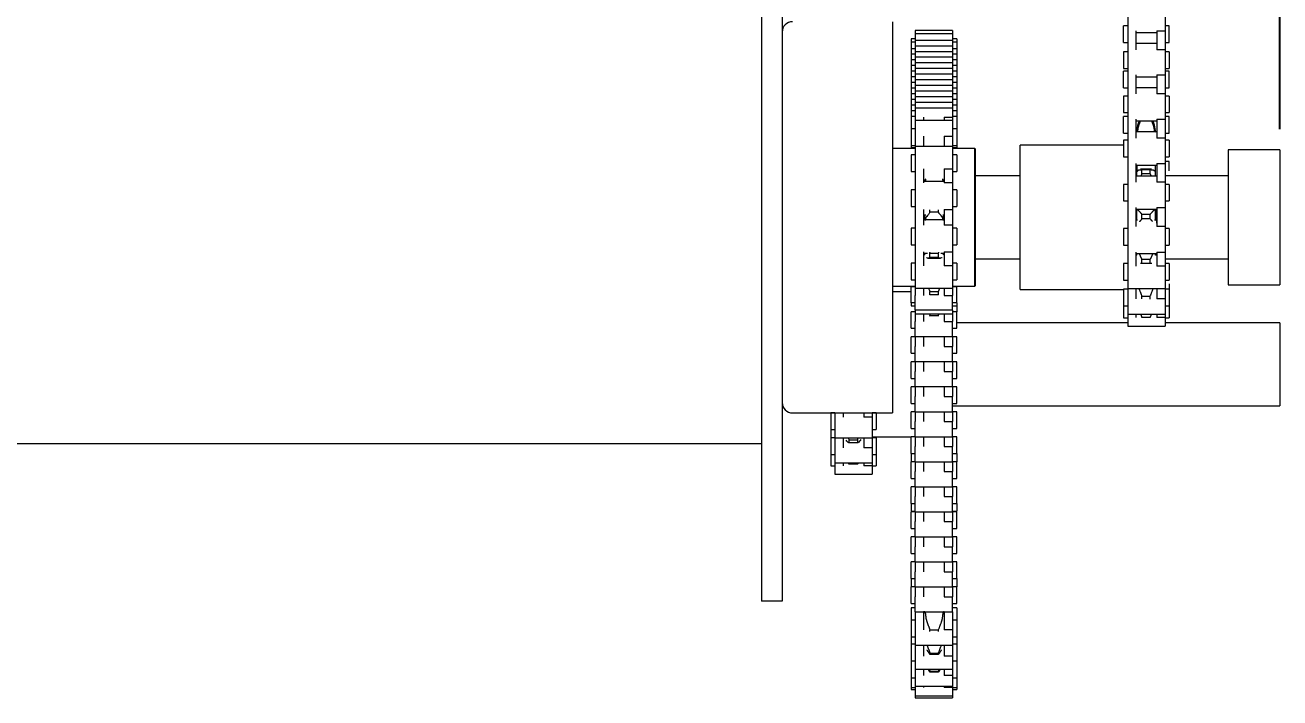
# Model space of a CAD drawing. Header units: inches. Extents: x 2.4 to 21.3, y 6.8 to 21.
# Drawn here: x 6.167 to 9.948, y 11.967 to 13.993 of the extents above; entities that cross this region are included whole.
import ezdxf

# ---------------------------------------------------------------- set-up
doc = ezdxf.new("R2010")
doc.units = ezdxf.units.IN
doc.header["$MEASUREMENT"] = 0
doc.header["$PDSIZE"] = -1
doc.layers.add('DIM', color=1, linetype='Continuous')
doc.styles.add('SLDTEXTSTYLE0', font='ARIAL.TTF', dxfattribs={"width": 0.7})
doc.dimstyles.new('SLDDIMSTYLE0', dxfattribs={"dimtxt": 0.15, "dimasz": 0.15, "dimexe": 0, "dimexo": 0.0625, "dimgap": 0.0375, "dimtad": 0, "dimtih": 1, "dimtoh": 1, "dimdec": 3, "dimlfac": 4, "dimrnd": 1e-09, "dimzin": 12, "dimdsep": 46, "dimtxsty": 'SLDTEXTSTYLE0', "dimsah": 1, "dimcen": 0.09, "dimadec": 0, "dimazin": 0, "dimtfac": 1, "dimtdec": 3, "dimtofl": 0, "dimtmove": 0, "dimatfit": 3, "dimfxl": 0, "dimtolj": 1, "dimtzin": 12, "dimarcsym": 0})

# ---------------------------------------------------------------- blocks, each defined once
blk = doc.blocks.new('*D20')
at = {"color": 0, "linetype": 'ByBlock', "lineweight": -2}
for p, q in [((8.4482, 16.8207), (8.4482, 20.6855)), ((8.5982, 20.6855), (8.7498, 20.6855)), ((9.7982, 20.6855), (9.6466, 20.6855)), ((9.9482, 13.6801), (9.9482, 20.6855))]:
    blk.add_line(p, q, dxfattribs=at)
at = {"color": 0, "linetype": 'ByBlock'}
for points in [[(8.4482, 20.6855), (8.5982, 20.7105), (8.5982, 20.6605)], [(9.9482, 20.6855), (9.7982, 20.7105), (9.7982, 20.6605)]]:
    blk.add_solid(points, dxfattribs=at)
at = {"layer": 'DEFPOINTS', "color": 0, "linetype": 'ByBlock'}
for p in [(8.4482, 16.7582), (9.9482, 13.6176)]:
    blk.add_point(p, dxfattribs=at)
at = {"color": 0, "linetype": 'ByBlock', "insert": (9.1982, 20.6855), "char_height": 0.15, "attachment_point": 5, "style": 'SLDTEXTSTYLE0'}
blk.add_mtext('6\\PSIDE ROOM', dxfattribs=at)

msp = doc.modelspace()

# ---------------------------------------------------------------- linework, layer by layer
at = {"color": 7, "linetype": 'Continuous', "lineweight": 15}
for p, q in [((8.38571, 16.75822), (8.38571, 12.25822)), ((8.44821, 15.44572), (8.44821, 12.25822)), ((9.48946, 14.05198), (9.48946, 13.97626)), ((9.60196, 14.05252), (9.60196, 13.97626)), ((8.78071, 14.0036), (8.78071, 13.98337)), ((9.47696, 13.96283), (9.47696, 13.99075)), ((9.61446, 13.96283), (9.61446, 13.99075)), ((8.78071, 13.98337), (8.78071, 12.82535)), ((8.84946, 13.97752), (8.84946, 13.97453)), ((8.84946, 13.97453), (8.84946, 13.96725)), ((8.84946, 13.96725), (8.84946, 13.96107)), ((8.84946, 13.96107), (8.84946, 13.94742)), ((8.96196, 13.97752), (8.96196, 13.96725)), ((8.96196, 13.96725), (8.96196, 13.94742)), ((9.47696, 13.94075), (9.47696, 13.96283)), ((9.48946, 13.97626), (9.48946, 13.91941)), ((9.51446, 13.97626), (9.51446, 13.91941)), ((9.57696, 13.97626), (9.60196, 13.97626)), ((9.57696, 13.97626), (9.57696, 13.91941)), ((9.60196, 13.97626), (9.60196, 13.91941)), ((9.61446, 13.94075), (9.61446, 13.96283)), ((8.83696, 13.95252), (8.83696, 13.94225)), ((8.83696, 13.94225), (8.83696, 13.93916)), ((8.83696, 13.93916), (8.83696, 13.92242)), ((8.83696, 13.92242), (8.83696, 13.9054)), ((8.84946, 13.94742), (8.84946, 13.9304)), ((8.84946, 13.9304), (8.84946, 13.91337)), ((8.96196, 13.94742), (8.96196, 13.9304)), ((8.96196, 13.9304), (8.96196, 13.91337)), ((8.97446, 13.95252), (8.97446, 13.94225)), ((8.97446, 13.94225), (8.97446, 13.93916)), ((8.97446, 13.93916), (8.97446, 13.92242)), ((8.97446, 13.92242), (8.97446, 13.9054)), ((9.48946, 13.91941), (9.48946, 13.84314)), ((9.60196, 13.91941), (9.57696, 13.91941)), ((9.60196, 13.91941), (9.60196, 13.84314)), ((8.83696, 13.9054), (8.83696, 13.88837)), ((8.83696, 13.88837), (8.83696, 13.87135)), ((8.84946, 13.91337), (8.84946, 13.89635)), ((8.84946, 13.89635), (8.84946, 13.87933)), ((8.84946, 13.87933), (8.84946, 13.86231)), ((8.96196, 13.91337), (8.96196, 13.89635)), ((8.96196, 13.89635), (8.96196, 13.87933)), ((8.96196, 13.87933), (8.96196, 13.86231)), ((8.97446, 13.9054), (8.97446, 13.88837)), ((8.97446, 13.88837), (8.97446, 13.87135)), ((9.47696, 13.91294), (9.47696, 13.86294)), ((9.61446, 13.91294), (9.61446, 13.86294)), ((8.83696, 13.87135), (8.83696, 13.85462)), ((8.83696, 13.85433), (8.83696, 13.83731)), ((8.84946, 13.86231), (8.84946, 13.84528)), ((8.84946, 13.84528), (8.84946, 13.82826)), ((8.96196, 13.86231), (8.96196, 13.84528)), ((8.96196, 13.84528), (8.96196, 13.82826)), ((8.97446, 13.87135), (8.97446, 13.85462)), ((8.97446, 13.85433), (8.97446, 13.83731)), ((9.47696, 13.8266), (9.47696, 13.85453)), ((9.48946, 13.84314), (9.48946, 13.7863)), ((9.51446, 13.84314), (9.51446, 13.7863)), ((9.57696, 13.84314), (9.60196, 13.84314)), ((9.57696, 13.84314), (9.57696, 13.7863)), ((9.60196, 13.84314), (9.60196, 13.7863)), ((9.61446, 13.8266), (9.61446, 13.85453)), ((8.83696, 13.83731), (8.83696, 13.82028)), ((8.83696, 13.82028), (8.83696, 13.80326)), ((8.83696, 13.80326), (8.83696, 13.78624)), ((8.84946, 13.82826), (8.84946, 13.81124)), ((8.84946, 13.81124), (8.84946, 13.79421)), ((8.96196, 13.82826), (8.96196, 13.81157)), ((8.96196, 13.81124), (8.96196, 13.79421)), ((8.97446, 13.83731), (8.97446, 13.82028)), ((8.97446, 13.82028), (8.97446, 13.80326)), ((8.97446, 13.80326), (8.97446, 13.78624)), ((9.47696, 13.80453), (9.47696, 13.8266)), ((9.61446, 13.80453), (9.61446, 13.8266)), ((8.83696, 13.78624), (8.83696, 13.76921)), ((8.83696, 13.76921), (8.83696, 13.75219)), ((8.84946, 13.79421), (8.84946, 13.77719)), ((8.84946, 13.77719), (8.84946, 13.76017)), ((8.96196, 13.79421), (8.96196, 13.77719)), ((8.96196, 13.77719), (8.96196, 13.76017)), ((8.97446, 13.78624), (8.97446, 13.76921)), ((8.97446, 13.76921), (8.97446, 13.75219)), ((9.47696, 13.77983), (9.47696, 13.72983)), ((9.48946, 13.7863), (9.48946, 13.71003)), ((9.60196, 13.7863), (9.57696, 13.7863)), ((9.60196, 13.7863), (9.60196, 13.71003)), ((9.61446, 13.77983), (9.61446, 13.72983)), ((8.83696, 13.75219), (8.83696, 13.73517)), ((8.83696, 13.73517), (8.83696, 13.71815)), ((8.84946, 13.76017), (8.84946, 13.74315)), ((8.84946, 13.74315), (8.84946, 13.71633)), ((8.96196, 13.76017), (8.96196, 13.74315)), ((8.96196, 13.74315), (8.96196, 13.71633)), ((8.97446, 13.75219), (8.97446, 13.73517)), ((8.97446, 13.73517), (8.97446, 13.71815)), ((8.83696, 13.71815), (8.83696, 13.68062)), ((8.84946, 13.71633), (8.84946, 13.70562)), ((8.84946, 13.70562), (8.84946, 13.65907)), ((8.87446, 13.71633), (8.87446, 13.70562)), ((8.93696, 13.71633), (8.96196, 13.71633)), ((8.93696, 13.71633), (8.93696, 13.70562)), ((8.96196, 13.71633), (8.96196, 13.70562)), ((8.96196, 13.70562), (8.96196, 13.65907)), ((8.97446, 13.71815), (8.97446, 13.68062)), ((9.47696, 13.69038), (9.47696, 13.7183)), ((9.47696, 13.6683), (9.47696, 13.69038)), ((9.48946, 13.71003), (9.48946, 13.65318)), ((9.51446, 13.71003), (9.51446, 13.65318)), ((9.57696, 13.71003), (9.60196, 13.71003)), ((9.57696, 13.71003), (9.57696, 13.65318)), ((9.60196, 13.71003), (9.60196, 13.65318)), ((9.61446, 13.69038), (9.61446, 13.7183)), ((9.61446, 13.6683), (9.61446, 13.69038)), ((8.83696, 13.68062), (8.83696, 13.63062)), ((8.84946, 13.65907), (8.84946, 13.62753)), ((8.87446, 13.65907), (8.87446, 13.62753)), ((8.93696, 13.65907), (8.96196, 13.65907)), ((8.93696, 13.65907), (8.93696, 13.62753)), ((8.96196, 13.65907), (8.96196, 13.62753)), ((8.97446, 13.68062), (8.97446, 13.63062)), ((9.48946, 13.65318), (9.48946, 13.57692)), ((9.60196, 13.65318), (9.57696, 13.65318)), ((9.60196, 13.65318), (9.60196, 13.57692)), ((8.83696, 13.63062), (8.83696, 13.62427)), ((8.84946, 13.62753), (8.84946, 13.56067)), ((8.96196, 13.62753), (8.96196, 13.56067)), ((8.97446, 13.63062), (8.97446, 13.62427)), ((9.16533, 13.24526), (9.16533, 13.63222)), ((9.47696, 13.64672), (9.47696, 13.59672)), ((9.61446, 13.64672), (9.61446, 13.59672)), ((9.79196, 13.6176), (9.79196, 13.21135)), ((9.94821, 13.6176), (9.94821, 13.21135)), ((8.83696, 13.60253), (8.83696, 13.55253)), ((8.97446, 13.60253), (8.97446, 13.55253)), ((9.48946, 13.57692), (9.48946, 13.52007)), ((9.51446, 13.57692), (9.51446, 13.52007)), ((9.57696, 13.57692), (9.60196, 13.57692)), ((9.57696, 13.57692), (9.57696, 13.52007)), ((9.60196, 13.57692), (9.60196, 13.52007)), ((9.61446, 13.55416), (9.61446, 13.58208)), ((8.84946, 13.56067), (8.84946, 13.51805)), ((8.87446, 13.56067), (8.87446, 13.51805)), ((8.93696, 13.56067), (8.96196, 13.56067)), ((8.93696, 13.56067), (8.93696, 13.51805)), ((8.96196, 13.56067), (8.96196, 13.51805)), ((9.51658, 13.57172), (9.51658, 13.55454)), ((9.51658, 13.53947), (9.51658, 13.55454)), ((9.53208, 13.54511), (9.53208, 13.55817)), ((9.53208, 13.55817), (9.55771, 13.55817)), ((9.55771, 13.54511), (9.53208, 13.54511)), ((9.55771, 13.54511), (9.55771, 13.55817)), ((9.57321, 13.55454), (9.57321, 13.57172)), ((9.57321, 13.53947), (9.57321, 13.55454)), ((8.84946, 13.51805), (8.84946, 13.43768)), ((8.87821, 13.52202), (8.87821, 13.52753)), ((8.93483, 13.52202), (8.93483, 13.52753)), ((8.96196, 13.51805), (8.93696, 13.51805)), ((8.96196, 13.51805), (8.96196, 13.43768)), ((9.47696, 13.5136), (9.47696, 13.4636)), ((9.48946, 13.52007), (9.48946, 13.4438)), ((9.60196, 13.52007), (9.57696, 13.52007)), ((9.60196, 13.52007), (9.60196, 13.4438)), ((9.61446, 13.5136), (9.61446, 13.4636)), ((8.83696, 13.49702), (8.83696, 13.44702)), ((8.97446, 13.49702), (8.97446, 13.44702)), ((8.84946, 13.43768), (8.84946, 13.39115)), ((8.87446, 13.43768), (8.87446, 13.39115)), ((8.89371, 13.42965), (8.89371, 13.43691)), ((8.91933, 13.42965), (8.89371, 13.42965)), ((8.91933, 13.42965), (8.91933, 13.43691)), ((8.93696, 13.43768), (8.96196, 13.43768)), ((8.93696, 13.43768), (8.93696, 13.39115)), ((8.96196, 13.43768), (8.96196, 13.39115)), ((9.48946, 13.4438), (9.48946, 13.38696)), ((9.51446, 13.4438), (9.51446, 13.38696)), ((9.51658, 13.40549), (9.51658, 13.4386)), ((9.53208, 13.40956), (9.53208, 13.4241)), ((9.53208, 13.4241), (9.55771, 13.4241)), ((9.55771, 13.40956), (9.55771, 13.4241)), ((9.57321, 13.40549), (9.57321, 13.4386)), ((9.57696, 13.4438), (9.60196, 13.4438)), ((9.57696, 13.4438), (9.57696, 13.38696)), ((9.60196, 13.4438), (9.60196, 13.38696)), ((8.84946, 13.39115), (8.84946, 13.31078)), ((8.87821, 13.40682), (8.87821, 13.42202)), ((8.93483, 13.40682), (8.93483, 13.42202)), ((8.96196, 13.39115), (8.93696, 13.39115)), ((8.96196, 13.39115), (8.96196, 13.31078)), ((9.48946, 13.38696), (9.48946, 13.30929)), ((9.55771, 13.40956), (9.53208, 13.40956)), ((9.60196, 13.38696), (9.57696, 13.38696)), ((9.60196, 13.38696), (9.60196, 13.30929)), ((8.83696, 13.38182), (8.83696, 13.33182)), ((8.97446, 13.38182), (8.97446, 13.33182)), ((9.47696, 13.38049), (9.47696, 13.33049)), ((9.61446, 13.38049), (9.61446, 13.33049)), ((8.84946, 13.31078), (8.84946, 13.26817)), ((8.87446, 13.31078), (8.87446, 13.26817)), ((8.93696, 13.31078), (8.96196, 13.31078)), ((8.93696, 13.31078), (8.93696, 13.26817)), ((8.96196, 13.31078), (8.96196, 13.26817)), ((8.83696, 13.27632), (8.83696, 13.22632)), ((8.87821, 13.30132), (8.87821, 13.30682)), ((8.89371, 13.29323), (8.89371, 13.30675)), ((8.89371, 13.30675), (8.91933, 13.30675)), ((8.91933, 13.29323), (8.89371, 13.29323)), ((8.91933, 13.29323), (8.91933, 13.30675)), ((8.93483, 13.30132), (8.93483, 13.30682)), ((8.97446, 13.27632), (8.97446, 13.22632)), ((9.47696, 13.27538), (9.47696, 13.22538)), ((9.48946, 13.30929), (9.48946, 13.26683)), ((9.51446, 13.30929), (9.51446, 13.26683)), ((9.51658, 13.30038), (9.51658, 13.30549)), ((9.53208, 13.27499), (9.53208, 13.28813)), ((9.53208, 13.28813), (9.55771, 13.28813)), ((9.55771, 13.27499), (9.53208, 13.27499)), ((9.55771, 13.27499), (9.55771, 13.28813)), ((9.57321, 13.30038), (9.57321, 13.30549)), ((9.57696, 13.30929), (9.60196, 13.30929)), ((9.57696, 13.30929), (9.57696, 13.26683)), ((9.60196, 13.30929), (9.60196, 13.26683)), ((9.61446, 13.27538), (9.61446, 13.22538)), ((8.84946, 13.26817), (8.84946, 13.20132)), ((8.96196, 13.26817), (8.93696, 13.26817)), ((8.96196, 13.26817), (8.96196, 13.20133)), ((9.16533, 13.19672), (9.16533, 13.24526)), ((9.48946, 13.26683), (9.48946, 13.20038)), ((9.60196, 13.26683), (9.57696, 13.26683)), ((9.60196, 13.26683), (9.60196, 13.20038)), ((8.83696, 13.15651), (8.83696, 13.20548)), ((8.84946, 13.20132), (8.84946, 13.17941)), ((8.87446, 13.20132), (8.87446, 13.17941)), ((8.93696, 13.20133), (8.93696, 13.17941)), ((8.96196, 13.20133), (8.96196, 13.17941)), ((8.97446, 13.15651), (8.97446, 13.20548)), ((9.47696, 13.19802), (9.47696, 13.14802)), ((9.48946, 13.20038), (9.48946, 13.16914)), ((9.51446, 13.20038), (9.51446, 13.16914)), ((9.57696, 13.20039), (9.57696, 13.16914)), ((9.60196, 13.20039), (9.60196, 13.16914)), ((9.61446, 13.21369), (9.61446, 13.19802)), ((9.61446, 13.19802), (9.61446, 13.14802)), ((8.84946, 13.13495), (8.84946, 13.17941)), ((8.89371, 13.18082), (8.89371, 13.19068)), ((8.89371, 13.19068), (8.91933, 13.19068)), ((8.91933, 13.18082), (8.89371, 13.18082)), ((8.91933, 13.18082), (8.91933, 13.19068)), ((8.93696, 13.17941), (8.96196, 13.17941)), ((8.96196, 13.13495), (8.96196, 13.17941)), ((9.48946, 13.16914), (9.48946, 13.12302)), ((9.53208, 13.16931), (9.53208, 13.17719)), ((9.53208, 13.17719), (9.55771, 13.17719)), ((9.55771, 13.16803), (9.55771, 13.17719)), ((9.60196, 13.16914), (9.57696, 13.16914)), ((9.60196, 13.16914), (9.60196, 13.12302)), ((8.84946, 13.15651), (8.83696, 13.15651)), ((8.83696, 13.15651), (8.83696, 13.14827)), ((8.83696, 13.08011), (8.83696, 13.13011)), ((8.96196, 13.13495), (8.84946, 13.13495)), ((8.84946, 13.13495), (8.84946, 13.12327)), ((8.84946, 13.12327), (8.84946, 13.10067)), ((8.87446, 13.12327), (8.87446, 13.10067)), ((8.93696, 13.12327), (8.93696, 13.10067)), ((8.97446, 13.15651), (8.96196, 13.15651)), ((8.96196, 13.13495), (8.96196, 13.12327)), ((8.96196, 13.12327), (8.96196, 13.10067)), ((8.97446, 13.15651), (8.97446, 13.14827)), ((8.97446, 13.14827), (8.97446, 13.13011)), ((8.97446, 13.08011), (8.97446, 13.13011)), ((9.47696, 13.14802), (9.47696, 13.11144)), ((9.48946, 13.12302), (9.48946, 13.11287)), ((9.51446, 13.12302), (9.51446, 13.11287)), ((9.57696, 13.12302), (9.57696, 13.11287)), ((9.60196, 13.12302), (9.60196, 13.11287)), ((9.61446, 13.14802), (9.61446, 13.11144)), ((8.84946, 13.05511), (8.84946, 13.10067)), ((8.89371, 13.11659), (8.89371, 13.11893)), ((8.89371, 13.11893), (8.91933, 13.11893)), ((8.91933, 13.11659), (8.91933, 13.11893)), ((8.93696, 13.10067), (8.96196, 13.10067)), ((8.96196, 13.05511), (8.96196, 13.10067)), ((9.48946, 13.11287), (9.48946, 13.08644)), ((9.53208, 13.11277), (9.53208, 13.11324)), ((9.53208, 13.11324), (9.55771, 13.11324)), ((9.55771, 13.11277), (9.55771, 13.11324)), ((9.60196, 13.11287), (9.57696, 13.11287)), ((9.60196, 13.11287), (9.60196, 13.08644)), ((9.94821, 13.09672), (9.94821, 12.84672)), ((8.83696, 13.00475), (8.83696, 13.05475)), ((8.84946, 13.05511), (8.84946, 13.0253)), ((8.87446, 13.05511), (8.87446, 13.0253)), ((8.93696, 13.05511), (8.93696, 13.0253)), ((8.96196, 13.05511), (8.96196, 13.0253)), ((8.97446, 13.00475), (8.97446, 13.05475)), ((8.84946, 12.97975), (8.84946, 13.0253)), ((8.93696, 13.0253), (8.96196, 13.0253)), ((8.96196, 12.97975), (8.96196, 13.0253)), ((8.83696, 12.92938), (8.83696, 12.97938)), ((8.84946, 12.97975), (8.84946, 12.94994)), ((8.87446, 12.97975), (8.87446, 12.94994)), ((8.93696, 12.97975), (8.93696, 12.94994)), ((8.96196, 12.97975), (8.96196, 12.94994)), ((8.97446, 12.92938), (8.97446, 12.97938)), ((8.84946, 12.90438), (8.84946, 12.94994)), ((8.93696, 12.94994), (8.96196, 12.94994)), ((8.96196, 12.90438), (8.96196, 12.94994)), ((8.83696, 12.85402), (8.83696, 12.90402)), ((8.84946, 12.90438), (8.84946, 12.87457)), ((8.87446, 12.90438), (8.87446, 12.87457)), ((8.93696, 12.90438), (8.93696, 12.87457)), ((8.96196, 12.90438), (8.96196, 12.87457)), ((8.97446, 12.85402), (8.97446, 12.90402)), ((8.84946, 12.82902), (8.84946, 12.87457)), ((8.93696, 12.87457), (8.96196, 12.87457)), ((8.96196, 12.82902), (8.96196, 12.87457)), ((8.59458, 12.82518), (8.59458, 12.77518)), ((8.60708, 12.82535), (8.60708, 12.81232)), ((8.63208, 12.82535), (8.63208, 12.81232)), ((8.69458, 12.82535), (8.69458, 12.81232)), ((8.71958, 12.82535), (8.71958, 12.81232)), ((8.73208, 12.82518), (8.73208, 12.77518)), ((8.83696, 12.77865), (8.83696, 12.82865)), ((8.84946, 12.82902), (8.84946, 12.79921)), ((8.87446, 12.82902), (8.87446, 12.79921)), ((8.93696, 12.82902), (8.93696, 12.79921)), ((8.96196, 12.82902), (8.96196, 12.79921)), ((8.97446, 12.77865), (8.97446, 12.82865)), ((8.60708, 12.81232), (8.60708, 12.75018)), ((8.71958, 12.81232), (8.69458, 12.81232)), ((8.71958, 12.81232), (8.71958, 12.75018)), ((8.84946, 12.75365), (8.84946, 12.79921)), ((8.93696, 12.79921), (8.96196, 12.79921)), ((8.96196, 12.75365), (8.96196, 12.79921)), ((8.59458, 12.77518), (8.59458, 12.74976)), ((8.59458, 12.74976), (8.59458, 12.69976)), ((8.60708, 12.74976), (8.60708, 12.71976)), ((8.63208, 12.75018), (8.63208, 12.71976)), ((8.64971, 12.74466), (8.64971, 12.73497)), ((8.64971, 12.74466), (8.67533, 12.74466)), ((8.67533, 12.74466), (8.67533, 12.73497)), ((8.69458, 12.75023), (8.69458, 12.71976)), ((8.71958, 12.75023), (8.71958, 12.71976)), ((8.73208, 12.75297), (8.73208, 12.74976)), ((8.73208, 12.74976), (8.73208, 12.69976)), ((8.83696, 12.70328), (8.83696, 12.75328)), ((8.84946, 12.75365), (8.84946, 12.72384)), ((8.87446, 12.75365), (8.87446, 12.72384)), ((8.93696, 12.75365), (8.93696, 12.72384)), ((8.96196, 12.75365), (8.96196, 12.72384)), ((8.97446, 12.70328), (8.97446, 12.75328)), ((8.60708, 12.71976), (8.60708, 12.67476)), ((8.67533, 12.73497), (8.64971, 12.73497)), ((8.71958, 12.71976), (8.69458, 12.71976)), ((8.71958, 12.71976), (8.71958, 12.67476)), ((8.84946, 12.67828), (8.84946, 12.72384)), ((8.93696, 12.72384), (8.96196, 12.72384)), ((8.96196, 12.67828), (8.96196, 12.72384)), ((8.59458, 12.69976), (8.59458, 12.66564)), ((8.60708, 12.67476), (8.60708, 12.66609)), ((8.63208, 12.67476), (8.63208, 12.66609)), ((8.64971, 12.67473), (8.64971, 12.67069)), ((8.64971, 12.67473), (8.67533, 12.67473)), ((8.67533, 12.67069), (8.64971, 12.67069)), ((8.67533, 12.67473), (8.67533, 12.67069)), ((8.69458, 12.67476), (8.69458, 12.66609)), ((8.71958, 12.67476), (8.71958, 12.66609)), ((8.73208, 12.69976), (8.73208, 12.66564)), ((8.83696, 12.70328), (8.83696, 12.67792)), ((8.83696, 12.62792), (8.83696, 12.67792)), ((8.84946, 12.67828), (8.84946, 12.64847)), ((8.87446, 12.67828), (8.87446, 12.64847)), ((8.93696, 12.67828), (8.93696, 12.64847)), ((8.96196, 12.67828), (8.96196, 12.64847)), ((8.97446, 12.70328), (8.97446, 12.67792)), ((8.97446, 12.62792), (8.97446, 12.67792)), ((8.60708, 12.66564), (8.60708, 12.64064)), ((8.71958, 12.66609), (8.69458, 12.66609)), ((8.71958, 12.66609), (8.71958, 12.64064)), ((8.84946, 12.60292), (8.84946, 12.64847)), ((8.93696, 12.64847), (8.96196, 12.64847)), ((8.96196, 12.60292), (8.96196, 12.64847)), ((8.83696, 12.55255), (8.83696, 12.60255)), ((8.84946, 12.60292), (8.84946, 12.57311)), ((8.87446, 12.60292), (8.87446, 12.57311)), ((8.93696, 12.60292), (8.93696, 12.57311)), ((8.96196, 12.60292), (8.96196, 12.57311)), ((8.97446, 12.55255), (8.97446, 12.60255)), ((8.84946, 12.52755), (8.84946, 12.57311)), ((8.93696, 12.57311), (8.96196, 12.57311)), ((8.96196, 12.52755), (8.96196, 12.57311)), ((8.83696, 12.55255), (8.83696, 12.5295)), ((8.83696, 12.47719), (8.83696, 12.52719)), ((8.84946, 12.52755), (8.84946, 12.49774)), ((8.87446, 12.52755), (8.87446, 12.49774)), ((8.93696, 12.52755), (8.93696, 12.49774)), ((8.96196, 12.52755), (8.96196, 12.49774)), ((8.97446, 12.55255), (8.97446, 12.5295)), ((8.97446, 12.47719), (8.97446, 12.52719)), ((8.84946, 12.45219), (8.84946, 12.49774)), ((8.93696, 12.49774), (8.96196, 12.49774)), ((8.96196, 12.45219), (8.96196, 12.49774)), ((8.83696, 12.40182), (8.83696, 12.45182)), ((8.84946, 12.45219), (8.84946, 12.42238)), ((8.87446, 12.45219), (8.87446, 12.42238)), ((8.93696, 12.45219), (8.93696, 12.42238)), ((8.96196, 12.45219), (8.96196, 12.42238)), ((8.97446, 12.40182), (8.97446, 12.45182)), ((8.84946, 12.37682), (8.84946, 12.42238)), ((8.93696, 12.42238), (8.96196, 12.42238)), ((8.96196, 12.37682), (8.96196, 12.42238)), ((8.83696, 12.40182), (8.83696, 12.40181)), ((8.83696, 12.32646), (8.83696, 12.37646)), ((8.84946, 12.37682), (8.84946, 12.34701)), ((8.87446, 12.37682), (8.87446, 12.34701)), ((8.93696, 12.37682), (8.93696, 12.34701)), ((8.96196, 12.37682), (8.96196, 12.34701)), ((8.97446, 12.40182), (8.97446, 12.40181)), ((8.97446, 12.32646), (8.97446, 12.37646)), ((8.84946, 12.30146), (8.84946, 12.34701)), ((8.93696, 12.34701), (8.96196, 12.34701)), ((8.96196, 12.30146), (8.96196, 12.34701)), ((8.83696, 12.32646), (8.83696, 12.30109)), ((8.83696, 12.25109), (8.83696, 12.30109)), ((8.84946, 12.30146), (8.84946, 12.27165)), ((8.87446, 12.30146), (8.87446, 12.27165)), ((8.93696, 12.30146), (8.93696, 12.27165)), ((8.96196, 12.30146), (8.96196, 12.27165)), ((8.97446, 12.32646), (8.97446, 12.30109)), ((8.97446, 12.25109), (8.97446, 12.30109)), ((8.44821, 12.25822), (8.38571, 12.25822)), ((8.84946, 12.22609), (8.84946, 12.27165)), ((8.93696, 12.27165), (8.96196, 12.27165)), ((8.96196, 12.22609), (8.96196, 12.27165)), ((8.83696, 12.23838), (8.83696, 12.20085)), ((8.84946, 12.22609), (8.84946, 12.17141)), ((8.87446, 12.22609), (8.87446, 12.17141)), ((8.87821, 12.22212), (8.87821, 12.22585)), ((8.93483, 12.22212), (8.93483, 12.22585)), ((8.93696, 12.22609), (8.93696, 12.17141)), ((8.96196, 12.22609), (8.96196, 12.17141)), ((8.97446, 12.23838), (8.97446, 12.20085)), ((8.83696, 12.20085), (8.83696, 12.15151)), ((8.97446, 12.20085), (8.97446, 12.15151)), ((8.83696, 12.15151), (8.83696, 12.15085)), ((8.83696, 12.15085), (8.83696, 12.1288)), ((8.84946, 12.17141), (8.84946, 12.12717)), ((8.89371, 12.16643), (8.89371, 12.17157)), ((8.89371, 12.17157), (8.91933, 12.17157)), ((8.91933, 12.16643), (8.91933, 12.17157)), ((8.96196, 12.17141), (8.93696, 12.17141)), ((8.96196, 12.17141), (8.96196, 12.12585)), ((8.97446, 12.15151), (8.97446, 12.15085)), ((8.97446, 12.15085), (8.97446, 12.1288)), ((8.83696, 12.1288), (8.83696, 12.07887)), ((8.84946, 12.12717), (8.84946, 12.12585)), ((8.84946, 12.12585), (8.84946, 12.0927)), ((8.87446, 12.12585), (8.87446, 12.0927)), ((8.89371, 12.09791), (8.89371, 12.10208)), ((8.89371, 12.10208), (8.91933, 12.10208)), ((8.91933, 12.09791), (8.91933, 12.10208)), ((8.93696, 12.12585), (8.93696, 12.0927)), ((8.96196, 12.12585), (8.96196, 12.0927)), ((8.97446, 12.1288), (8.97446, 12.07887)), ((8.83696, 12.07887), (8.83696, 12.0788)), ((8.83696, 12.07887), (8.83696, 12.07756)), ((8.83696, 12.07756), (8.83696, 12.02756)), ((8.84946, 12.0927), (8.84946, 12.05394)), ((8.91933, 12.09791), (8.89371, 12.09791)), ((8.96196, 12.0927), (8.93696, 12.0927)), ((8.96196, 12.0927), (8.96196, 12.0538)), ((8.97446, 12.07887), (8.97446, 12.0788)), ((8.97446, 12.07887), (8.97446, 12.07756)), ((8.97446, 12.07756), (8.97446, 12.02756)), ((8.83696, 12.02756), (8.83696, 11.99835)), ((8.84946, 12.05394), (8.84946, 12.0538)), ((8.84946, 12.05394), (8.84946, 12.03407)), ((8.84946, 12.03407), (8.84946, 12.00256)), ((8.87446, 12.0538), (8.87446, 12.03407)), ((8.89371, 12.04435), (8.89371, 12.04748)), ((8.89371, 12.04748), (8.91933, 12.04748)), ((8.91933, 12.04435), (8.89371, 12.04435)), ((8.91933, 12.04435), (8.91933, 12.04748)), ((8.93696, 12.0538), (8.93696, 12.03407)), ((8.96196, 12.03407), (8.93696, 12.03407)), ((8.96196, 12.0538), (8.96196, 12.03407)), ((8.96196, 12.03407), (8.96196, 12.00256)), ((8.97446, 12.02756), (8.97446, 11.99835)), ((8.83696, 11.99835), (8.83696, 11.99189)), ((8.84946, 12.00256), (8.84946, 11.99792)), ((8.84946, 11.99792), (8.84946, 11.97335)), ((8.87446, 12.00256), (8.87446, 11.99792)), ((8.93696, 12.00256), (8.93696, 11.99792)), ((8.96196, 11.99792), (8.93696, 11.99792)), ((8.96196, 12.00256), (8.96196, 11.99792)), ((8.96196, 11.99792), (8.96196, 11.97335)), ((8.97446, 11.99835), (8.97446, 11.99189)), ((8.84946, 11.97335), (8.84946, 11.96689)), ((8.96196, 11.97335), (8.96196, 11.96689))]:
    msp.add_line(p, q, dxfattribs=at)
msp.add_line((9.02858, 13.62197), (9.02858, 13.20697))
for centre, start, end in [((8.47946, 13.97235), 90, 180), ((8.47946, 12.8566), 180, 270)]:
    msp.add_arc(centre, 0.03125, start, end, dxfattribs=at)
for points in [[(9.48946, 13.99075), (9.47696, 13.99075)], [(9.61446, 13.99075), (9.60196, 13.99075)], [(8.96196, 13.97752), (8.84946, 13.97752)], [(8.96196, 13.96725), (8.84946, 13.96725)], [(9.51446, 13.97106), (9.57696, 13.97106)], [(8.84946, 13.95252), (8.83696, 13.95252)], [(8.84946, 13.94225), (8.83696, 13.94225)], [(8.84946, 13.92242), (8.83696, 13.92242)], [(8.96196, 13.94742), (8.84946, 13.94742)], [(8.96196, 13.9304), (8.84946, 13.9304)], [(8.97446, 13.95252), (8.96196, 13.95252)], [(8.97446, 13.94225), (8.96196, 13.94225)], [(8.97446, 13.92242), (8.96196, 13.92242)], [(9.47696, 13.94075), (9.48946, 13.94075)], [(9.57696, 13.93794), (9.51446, 13.93794)], [(9.60196, 13.94075), (9.61446, 13.94075)], [(8.84946, 13.9054), (8.83696, 13.9054)], [(8.84946, 13.88837), (8.83696, 13.88837)], [(8.96196, 13.91337), (8.84946, 13.91337)], [(8.96196, 13.89635), (8.84946, 13.89635)], [(8.96196, 13.87933), (8.84946, 13.87933)], [(8.97446, 13.9054), (8.96196, 13.9054)], [(8.97446, 13.88837), (8.96196, 13.88837)], [(9.48946, 13.91294), (9.47696, 13.91294)], [(9.61446, 13.91294), (9.60196, 13.91294)], [(8.84946, 13.87135), (8.83696, 13.87135)], [(8.84946, 13.85433), (8.83696, 13.85433)], [(8.96196, 13.86231), (8.84946, 13.86231)], [(8.96196, 13.84528), (8.84946, 13.84528)], [(8.97446, 13.87135), (8.96196, 13.87135)], [(8.97446, 13.85433), (8.96196, 13.85433)], [(9.47696, 13.86294), (9.48946, 13.86294)], [(9.48946, 13.85453), (9.47696, 13.85453)], [(9.60196, 13.86294), (9.61446, 13.86294)], [(9.61446, 13.85453), (9.60196, 13.85453)], [(8.84946, 13.83731), (8.83696, 13.83731)], [(8.84946, 13.82028), (8.83696, 13.82028)], [(8.84946, 13.80326), (8.83696, 13.80326)], [(8.96196, 13.82826), (8.84946, 13.82826)], [(8.96196, 13.81124), (8.84946, 13.81124)], [(8.97446, 13.83731), (8.96196, 13.83731)], [(8.97446, 13.82028), (8.96196, 13.82028)], [(8.97446, 13.80326), (8.96196, 13.80326)], [(9.47696, 13.80453), (9.48946, 13.80453)], [(9.51446, 13.83794), (9.57696, 13.83794)], [(9.57696, 13.80483), (9.51446, 13.80483)], [(9.60196, 13.80453), (9.61446, 13.80453)], [(8.84946, 13.78624), (8.83696, 13.78624)], [(8.84946, 13.76921), (8.83696, 13.76921)], [(8.96196, 13.79421), (8.84946, 13.79421)], [(8.96196, 13.77719), (8.84946, 13.77719)], [(8.97446, 13.78624), (8.96196, 13.78624)], [(8.97446, 13.76921), (8.96196, 13.76921)], [(9.48946, 13.77983), (9.47696, 13.77983)], [(9.61446, 13.77983), (9.60196, 13.77983)], [(8.84946, 13.75219), (8.83696, 13.75219)], [(8.84946, 13.73517), (8.83696, 13.73517)], [(8.96196, 13.76017), (8.84946, 13.76017)], [(8.96196, 13.74315), (8.84946, 13.74315)], [(8.97446, 13.75219), (8.96196, 13.75219)], [(8.97446, 13.73517), (8.96196, 13.73517)], [(9.47696, 13.72983), (9.48946, 13.72983)], [(9.60196, 13.72983), (9.61446, 13.72983)], [(8.84946, 13.71815), (8.83696, 13.71815)], [(8.96196, 13.70562), (8.84946, 13.70562)], [(8.97446, 13.71815), (8.96196, 13.71815)], [(9.48946, 13.7183), (9.47696, 13.7183)], [(9.51446, 13.70483), (9.57696, 13.70483)], [(9.5169, 13.67099), (9.52032, 13.69169)], [(9.52032, 13.69169), (9.52249, 13.69918)], [(9.52249, 13.69149), (9.52032, 13.68325)], [(9.52753, 13.70483), (9.52249, 13.69149)], [(9.52249, 13.69918), (9.5251, 13.70483)], [(9.5673, 13.69149), (9.56226, 13.70483)], [(9.56469, 13.70483), (9.5673, 13.69918)], [(9.5673, 13.69918), (9.56947, 13.69169)], [(9.56947, 13.68325), (9.5673, 13.69149)], [(9.56947, 13.69169), (9.57289, 13.67099)], [(9.61446, 13.7183), (9.60196, 13.7183)], [(8.84946, 13.68062), (8.83696, 13.68062)], [(8.97446, 13.68062), (8.96196, 13.68062)], [(9.47696, 13.6683), (9.48946, 13.6683)], [(9.57696, 13.67172), (9.51446, 13.67172)], [(9.52032, 13.68325), (9.51869, 13.67172)], [(9.5711, 13.67172), (9.56947, 13.68325)], [(9.60196, 13.6683), (9.61446, 13.6683)], [(8.84946, 13.62205), (8.78071, 13.62205)], [(8.83696, 13.63062), (8.84946, 13.63062)], [(8.83696, 13.62427), (8.84946, 13.62427)], [(8.96196, 13.62753), (8.84946, 13.62753)], [(8.96196, 13.63062), (8.97446, 13.63062)], [(8.96196, 13.62427), (8.97446, 13.62427)], [(9.02858, 13.62197), (8.96196, 13.62197)], [(9.30533, 13.63222), (9.16533, 13.63222)], [(9.47696, 13.63222), (9.30533, 13.63222)], [(9.48946, 13.64672), (9.47696, 13.64672)], [(9.61446, 13.64672), (9.60196, 13.64672)], [(9.94821, 13.6176), (9.79196, 13.6176)], [(8.84946, 13.60253), (8.83696, 13.60253)], [(8.97446, 13.60253), (8.96196, 13.60253)], [(9.47696, 13.59672), (9.48946, 13.59672)], [(9.60196, 13.59672), (9.61446, 13.59672)], [(9.61446, 13.58208), (9.60196, 13.58208)], [(8.83696, 13.55253), (8.84946, 13.55253)], [(8.96196, 13.55253), (8.97446, 13.55253)], [(9.16533, 13.53947), (9.02858, 13.53947)], [(9.51446, 13.57172), (9.57696, 13.57172)], [(9.57696, 13.5386), (9.51446, 13.5386)], [(9.5169, 13.55244), (9.52032, 13.55529)], [(9.52032, 13.55529), (9.52249, 13.55725)], [(9.52249, 13.55725), (9.53208, 13.55817)], [(9.56166, 13.55907), (9.52813, 13.55907)], [(9.53208, 13.54511), (9.52895, 13.5386)], [(9.55771, 13.55817), (9.5673, 13.55725)], [(9.56084, 13.5386), (9.55771, 13.54511)], [(9.5673, 13.55725), (9.56947, 13.55529)], [(9.56947, 13.55529), (9.57289, 13.55244)], [(9.57289, 13.55244), (9.57321, 13.55454)], [(9.79196, 13.53947), (9.60196, 13.53947)], [(8.87446, 13.52753), (8.87835, 13.52753)], [(8.93696, 13.52202), (8.87446, 13.52202)], [(8.88078, 13.53027), (8.87925, 13.52202)], [(8.93379, 13.52202), (8.93226, 13.53027)], [(8.93468, 13.52753), (8.93696, 13.52753)], [(9.48946, 13.5136), (9.47696, 13.5136)], [(9.61446, 13.5136), (9.60196, 13.5136)], [(8.84946, 13.49702), (8.83696, 13.49702)], [(8.97446, 13.49702), (8.96196, 13.49702)], [(9.47696, 13.4636), (9.48946, 13.4636)], [(9.60196, 13.4636), (9.61446, 13.4636)], [(8.83696, 13.44702), (8.84946, 13.44702)], [(8.96196, 13.44702), (8.97446, 13.44702)], [(9.51446, 13.4386), (9.57696, 13.4386)], [(9.5193, 13.4386), (9.52032, 13.43622)], [(9.52032, 13.43622), (9.52249, 13.43451)], [(9.52249, 13.43451), (9.53208, 13.4241)], [(9.55771, 13.4241), (9.5673, 13.43451)], [(9.5673, 13.43451), (9.56947, 13.43622)], [(9.56947, 13.43622), (9.57049, 13.4386)], [(8.87446, 13.42202), (8.8808, 13.42202)], [(8.93696, 13.40682), (8.87446, 13.40682)], [(8.88195, 13.41504), (8.87853, 13.40529)], [(8.88412, 13.41739), (8.88195, 13.41504)], [(8.93109, 13.41504), (8.92892, 13.41739)], [(8.93451, 13.40529), (8.93109, 13.41504)], [(8.93224, 13.42202), (8.93696, 13.42202)], [(9.5191, 13.40549), (9.51446, 13.40549)], [(9.53208, 13.40956), (9.525, 13.401)], [(9.56448, 13.40196), (9.55771, 13.40956)], [(9.57696, 13.40549), (9.57069, 13.40549)], [(8.84946, 13.38182), (8.83696, 13.38182)], [(8.97446, 13.38182), (8.96196, 13.38182)], [(9.48946, 13.38049), (9.47696, 13.38049)], [(9.61446, 13.38049), (9.60196, 13.38049)], [(8.83696, 13.33182), (8.84946, 13.33182)], [(8.96196, 13.33182), (8.97446, 13.33182)], [(9.47696, 13.33049), (9.48946, 13.33049)], [(9.60196, 13.33049), (9.61446, 13.33049)], [(8.84946, 13.27632), (8.83696, 13.27632)], [(8.87446, 13.30682), (8.88651, 13.30682)], [(8.87835, 13.30132), (8.87446, 13.30132)], [(8.88412, 13.29208), (8.88298, 13.29277)], [(8.88759, 13.29127), (8.92525, 13.29127)], [(8.89243, 13.30928), (8.89371, 13.30675)], [(8.91933, 13.30675), (8.92061, 13.30928)], [(8.92653, 13.30682), (8.93696, 13.30682)], [(8.93006, 13.29277), (8.92892, 13.29208)], [(8.93696, 13.30132), (8.93469, 13.30132)], [(8.97446, 13.27632), (8.96196, 13.27632)], [(9.02858, 13.28947), (9.16533, 13.28947)], [(9.48946, 13.27538), (9.47696, 13.27538)], [(9.51446, 13.30549), (9.57696, 13.30549)], [(9.5167, 13.30038), (9.51446, 13.30038)], [(9.52362, 13.30549), (9.53208, 13.28813)], [(9.53208, 13.27499), (9.52777, 13.27522)], [(9.55771, 13.28813), (9.56617, 13.30549)], [(9.56202, 13.27522), (9.55771, 13.27499)], [(9.57696, 13.30038), (9.57309, 13.30038)], [(9.60196, 13.28947), (9.79196, 13.28947)], [(9.61446, 13.27538), (9.60196, 13.27538)], [(8.78071, 13.20689), (8.84946, 13.20689)], [(8.83696, 13.22632), (8.84946, 13.22632)], [(8.84946, 13.20548), (8.83696, 13.20548)], [(8.84946, 13.20132), (8.96196, 13.20132)], [(8.91933, 13.19068), (8.92372, 13.20132)], [(8.96196, 13.22632), (8.97446, 13.22632)], [(8.96196, 13.20697), (9.02858, 13.20697)], [(8.97446, 13.20548), (8.96196, 13.20548)], [(9.16533, 13.19672), (9.30533, 13.19672)], [(9.30533, 13.19672), (9.47696, 13.19672)], [(9.47696, 13.22538), (9.48946, 13.22538)], [(9.48946, 13.19802), (9.47696, 13.19802)], [(9.48946, 13.20038), (9.60196, 13.20038)], [(9.5232, 13.20038), (9.53208, 13.17719)], [(9.55771, 13.17719), (9.56659, 13.20038)], [(9.60196, 13.22538), (9.61446, 13.22538)], [(9.61446, 13.19802), (9.60196, 13.19802)], [(9.79196, 13.21135), (9.94821, 13.21135)], [(8.83696, 13.19047), (8.78071, 13.19047)], [(8.83696, 13.14827), (8.84946, 13.14827)], [(8.84946, 13.13011), (8.83696, 13.13011)], [(8.84946, 13.12327), (8.96196, 13.12327)], [(8.91933, 13.11893), (8.92112, 13.12327)], [(8.96196, 13.14827), (8.97446, 13.14827)], [(8.97446, 13.13011), (8.96196, 13.13011)], [(9.47696, 13.14802), (9.48946, 13.14802)], [(9.48946, 13.12302), (9.60196, 13.12302)], [(9.52839, 13.12302), (9.53208, 13.11324)], [(9.55771, 13.11324), (9.5614, 13.12302)], [(9.60196, 13.14802), (9.61446, 13.14802)], [(9.48946, 13.09672), (8.97446, 13.09672)], [(9.47696, 13.11144), (9.48946, 13.11144)], [(9.48946, 13.08644), (9.60196, 13.08644)], [(9.60196, 13.11144), (9.61446, 13.11144)], [(9.94821, 13.09672), (9.60196, 13.09672)], [(8.83696, 13.08011), (8.84946, 13.08011)], [(8.84946, 13.05475), (8.83696, 13.05475)], [(8.84946, 13.05511), (8.96196, 13.05511)], [(8.96196, 13.08011), (8.97446, 13.08011)], [(8.97446, 13.05475), (8.96196, 13.05475)], [(8.83696, 13.00475), (8.84946, 13.00475)], [(8.84946, 12.97938), (8.83696, 12.97938)], [(8.84946, 12.97975), (8.96196, 12.97975)], [(8.96196, 13.00475), (8.97446, 13.00475)], [(8.97446, 12.97938), (8.96196, 12.97938)], [(8.83696, 12.92938), (8.84946, 12.92938)], [(8.84946, 12.90402), (8.83696, 12.90402)], [(8.84946, 12.90438), (8.96196, 12.90438)], [(8.96196, 12.92938), (8.97446, 12.92938)], [(8.97446, 12.90402), (8.96196, 12.90402)], [(8.44821, 12.84672), (8.44981, 12.84672)], [(8.47946, 12.82535), (8.78071, 12.82535)], [(8.60708, 12.82518), (8.59458, 12.82518)], [(8.73208, 12.82518), (8.71958, 12.82518)], [(8.83696, 12.85402), (8.84946, 12.85402)], [(8.84946, 12.82865), (8.83696, 12.82865)], [(8.84946, 12.82902), (8.96196, 12.82902)], [(8.96196, 12.85402), (8.97446, 12.85402)], [(8.96196, 12.84672), (9.94821, 12.84672)], [(8.97446, 12.82865), (8.96196, 12.82865)], [(8.59458, 12.77518), (8.60708, 12.77518)], [(8.60708, 12.74976), (8.59458, 12.74976)], [(8.60708, 12.75018), (8.71958, 12.75018)], [(8.67533, 12.74466), (8.6776, 12.75018)], [(8.71958, 12.77518), (8.73208, 12.77518)], [(8.71958, 12.75297), (8.83696, 12.75297)], [(8.73208, 12.74976), (8.71958, 12.74976)], [(8.83696, 12.77865), (8.84946, 12.77865)], [(8.84946, 12.75328), (8.83696, 12.75328)], [(8.84946, 12.75365), (8.96196, 12.75365)], [(8.96196, 12.77865), (8.97446, 12.77865)], [(8.97446, 12.75328), (8.96196, 12.75328)], [(2.38571, 12.73323), (8.38571, 12.73323)], [(8.59458, 12.69976), (8.60708, 12.69976)], [(8.60708, 12.67476), (8.71958, 12.67476)], [(8.64971, 12.67069), (8.64731, 12.67476)], [(8.71958, 12.69976), (8.73208, 12.69976)], [(8.83696, 12.70328), (8.84946, 12.70328)], [(8.84946, 12.67792), (8.83696, 12.67792)], [(8.84946, 12.67828), (8.96196, 12.67828)], [(8.96196, 12.70328), (8.97446, 12.70328)], [(8.97446, 12.67792), (8.96196, 12.67792)], [(8.59458, 12.66564), (8.60708, 12.66564)], [(8.60708, 12.64064), (8.71958, 12.64064)], [(8.71958, 12.66564), (8.73208, 12.66564)], [(8.83696, 12.62792), (8.84946, 12.62792)], [(8.84946, 12.60255), (8.83696, 12.60255)], [(8.84946, 12.60292), (8.96196, 12.60292)], [(8.96196, 12.62792), (8.97446, 12.62792)], [(8.97446, 12.60255), (8.96196, 12.60255)], [(8.83696, 12.55255), (8.84946, 12.55255)], [(8.83696, 12.5295), (8.84946, 12.5295)], [(8.84946, 12.52719), (8.83696, 12.52719)], [(8.84946, 12.52755), (8.96196, 12.52755)], [(8.96196, 12.55255), (8.97446, 12.55255)], [(8.96196, 12.5295), (8.97446, 12.5295)], [(8.97446, 12.52719), (8.96196, 12.52719)], [(8.83696, 12.47719), (8.84946, 12.47719)], [(8.84946, 12.45182), (8.83696, 12.45182)], [(8.84946, 12.45219), (8.96196, 12.45219)], [(8.96196, 12.47719), (8.97446, 12.47719)], [(8.97446, 12.45182), (8.96196, 12.45182)], [(8.83696, 12.40182), (8.84946, 12.40182)], [(8.83696, 12.40181), (8.84946, 12.40181)], [(8.84946, 12.37646), (8.83696, 12.37646)], [(8.84946, 12.37682), (8.96196, 12.37682)], [(8.96196, 12.40182), (8.97446, 12.40182)], [(8.96196, 12.40181), (8.97446, 12.40181)], [(8.97446, 12.37646), (8.96196, 12.37646)], [(8.83696, 12.32646), (8.84946, 12.32646)], [(8.84946, 12.30109), (8.83696, 12.30109)], [(8.84946, 12.30146), (8.96196, 12.30146)], [(8.96196, 12.32646), (8.97446, 12.32646)], [(8.97446, 12.30109), (8.96196, 12.30109)], [(8.83696, 12.25109), (8.84946, 12.25109)], [(8.84946, 12.23838), (8.83696, 12.23838)], [(8.84946, 12.22609), (8.96196, 12.22609)], [(8.87821, 12.22585), (8.87446, 12.22585)], [(8.87924, 12.22609), (8.88186, 12.20505)], [(8.93118, 12.20505), (8.9338, 12.22609)], [(8.93696, 12.22585), (8.93483, 12.22585)], [(8.96196, 12.25109), (8.97446, 12.25109)], [(8.97446, 12.23838), (8.96196, 12.23838)], [(8.84946, 12.20085), (8.83696, 12.20085)], [(8.88186, 12.20505), (8.8849, 12.19455)], [(8.8849, 12.19455), (8.89371, 12.17157)], [(8.91933, 12.17157), (8.92814, 12.19455)], [(8.92814, 12.19455), (8.93118, 12.20505)], [(8.97446, 12.20085), (8.96196, 12.20085)], [(8.83696, 12.15085), (8.84946, 12.15085)], [(8.96196, 12.15085), (8.97446, 12.15085)], [(8.84946, 12.1288), (8.83696, 12.1288)], [(8.84946, 12.12585), (8.96196, 12.12585)], [(8.88476, 12.12585), (8.8849, 12.12536)], [(8.8849, 12.12536), (8.89371, 12.10208)], [(8.89371, 12.09791), (8.8849, 12.11129)], [(8.91933, 12.10208), (8.92814, 12.12536)], [(8.92814, 12.11129), (8.91933, 12.09791)], [(8.92814, 12.12536), (8.92828, 12.12585)], [(8.97446, 12.1288), (8.96196, 12.1288)], [(8.83696, 12.0788), (8.84946, 12.0788)], [(8.84946, 12.07756), (8.83696, 12.07756)], [(8.96196, 12.0788), (8.97446, 12.0788)], [(8.97446, 12.07756), (8.96196, 12.07756)], [(8.83696, 12.02756), (8.84946, 12.02756)], [(8.84946, 12.0538), (8.96196, 12.0538)], [(8.89371, 12.04435), (8.88842, 12.0538)], [(8.89131, 12.0538), (8.89371, 12.04748)], [(8.92462, 12.0538), (8.91933, 12.04435)], [(8.91933, 12.04748), (8.92173, 12.0538)], [(8.96196, 12.02756), (8.97446, 12.02756)], [(8.83696, 11.99835), (8.84946, 11.99835)], [(8.83696, 11.99189), (8.84946, 11.99189)], [(8.84946, 12.00256), (8.96196, 12.00256)], [(8.96196, 11.99835), (8.97446, 11.99835)], [(8.96196, 11.99189), (8.97446, 11.99189)], [(8.84946, 11.97335), (8.96196, 11.97335)], [(8.84946, 11.96689), (8.96196, 11.96689)]]:
    msp.add_open_spline(points, degree=1, dxfattribs=at)
for points, knots in [([(9.51658, 13.55454), (9.5166, 13.55372), (9.51662, 13.55259), (9.51684, 13.55247), (9.5169, 13.55244)], [0, 0, 0, 0, 0.7214361, 1, 1, 1, 1]), ([(8.89371, 13.42965), (8.89212, 13.42732), (8.88855, 13.4221), (8.8857, 13.41907), (8.88412, 13.41739)], [0, 0, 0, 0, 0.44536347, 1, 1, 1, 1]), ([(8.92892, 13.41739), (8.92639, 13.4202), (8.92343, 13.42349), (8.91985, 13.42886), (8.91933, 13.42965)], [0, 0, 0, 0, 0.8541851, 1, 1, 1, 1]), ([(9.57401, 13.4386), (9.57457, 13.42853), (9.57535, 13.41442), (9.57609, 13.40041), (9.5763, 13.3964)], [0, 0, 0, 0, 0.7139559, 1, 1, 1, 1]), ([(8.89371, 13.29323), (8.89212, 13.29245), (8.88855, 13.2907), (8.8857, 13.29159), (8.88412, 13.29208)], [0, 0, 0, 0, 0.4453663, 1, 1, 1, 1]), ([(8.92892, 13.29208), (8.92639, 13.29156), (8.92343, 13.29096), (8.91985, 13.29294), (8.91933, 13.29323)], [0, 0, 0, 0, 0.8541668, 1, 1, 1, 1]), ([(8.88947, 13.20132), (8.89033, 13.19903), (8.89162, 13.19556), (8.89318, 13.19191), (8.89371, 13.19068)], [0, 0, 0, 0, 0.6614263, 1, 1, 1, 1]), ([(8.89187, 13.12327), (8.89197, 13.12301), (8.89251, 13.12148), (8.89316, 13.12009), (8.89371, 13.11893)], [0, 0, 0, 0, 0.1695587, 1, 1, 1, 1]), ([(8.64746, 12.75018), (8.64768, 12.74958), (8.64836, 12.74779), (8.64917, 12.74591), (8.64971, 12.74466)], [0, 0, 0, 0, 0.3373996, 1, 1, 1, 1]), ([(8.68492, 12.74553), (8.68239, 12.74169), (8.67943, 12.73719), (8.67585, 12.73525), (8.67533, 12.73497)], [0, 0, 0, 0, 0.8541773, 1, 1, 1, 1]), ([(8.64971, 12.73497), (8.64812, 12.73595), (8.64523, 12.73774), (8.64278, 12.7412), (8.64167, 12.74277)], [0, 0, 0, 0, 0.5482758, 1, 1, 1, 1]), ([(8.67766, 12.67476), (8.67741, 12.67418), (8.67671, 12.67257), (8.67587, 12.67143), (8.67533, 12.67069)], [0, 0, 0, 0, 0.3621225, 1, 1, 1, 1])]:
    msp.add_open_spline(points, degree=3, knots=knots, dxfattribs=at)

# ---------------------------------------------------------------- dimensions: what is measured, and where the dimension line sits
at = {"layer": 'DIM'}
dim = msp.add_linear_dim(base=(8.44821, 20.68546), p1=(9.94821, 13.6176), p2=(8.44821, 16.75822), angle=0, text='<>\\PSIDE ROOM', dimstyle='SLDDIMSTYLE0', override={"dimlunit": 5, "dimfrac": 2}, dxfattribs=at)
dim.commit()
dim.dimension.update_dxf_attribs({"geometry": '*D20', "text_midpoint": (9.19821, 20.68546)})

doc.saveas('drawing.dxf')
